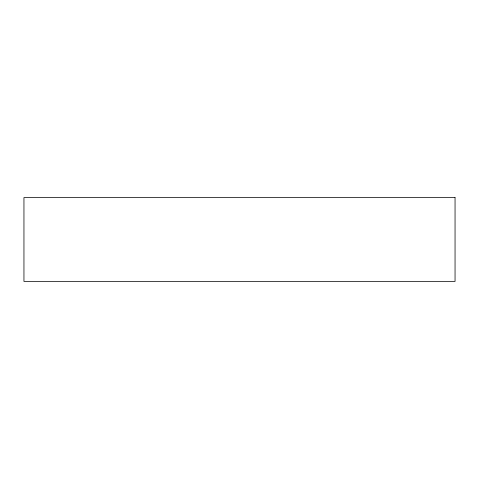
<?xml version="1.0" encoding="UTF-8"?>
<svg xmlns="http://www.w3.org/2000/svg" width="479" height="479" viewBox="0 0 479 479"><rect width="100%" height="100%" fill="white"/><g stroke="black" fill="none" stroke-linecap="round" stroke-linejoin="round"><path stroke-width="0.72" d="M455.05 197.588L23.95 197.588L23.95 281.413L455.05 281.413L455.05 197.588"/></g></svg>
